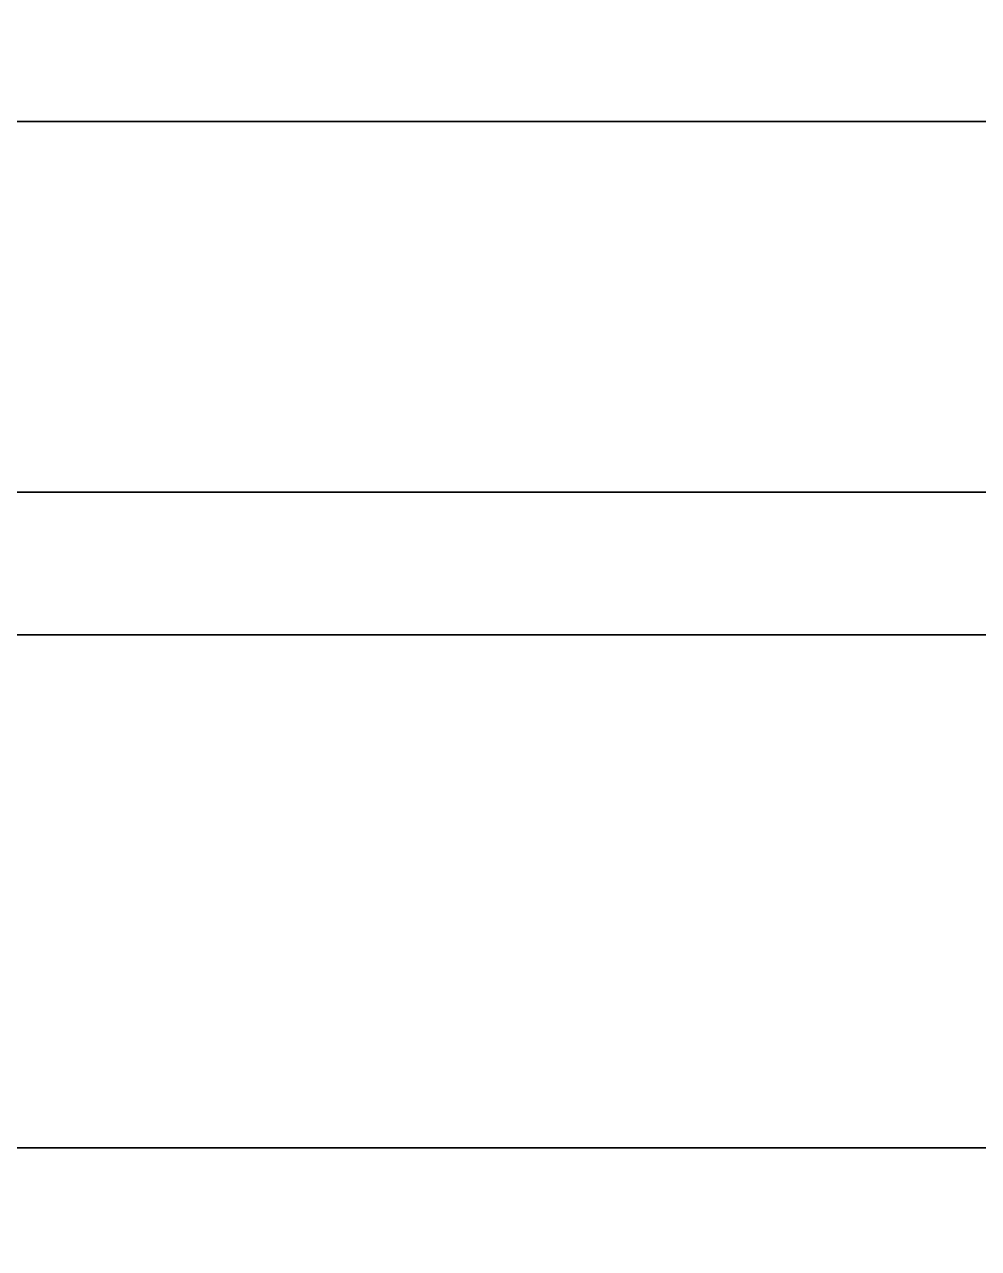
# Model space of a CAD drawing. Extents: x -80 to 3098, y -1530 to 80.
# Drawn here: x 1023.31 to 1056.78, y -583.53 to -540.6 of the extents above; entities that cross this region are included whole.
import ezdxf

# ---------------------------------------------------------------- set-up
doc = ezdxf.new("R2010")
doc.units = 0

# ---------------------------------------------------------------- blocks, each defined once
blk = doc.blocks.new('Kogan.bajo 1p gola 72x18.Suelo1', base_point=(0, 18))
at = {"layer": 'Blanco', "color": 0}
for points in [[(0, 18), (0, 575), (300, 575), (300, 18)], [(0, 18, 18), (0, 575, 18), (300, 575, 18), (300, 18, 18)]]:
    blk.add_3dface(points, dxfattribs=at)
at = {"layer": 'f-Grey Extreme Matt', "color": 0}
blk.add_3dface([(300, 18, 18), (0, 18, 18), (0, 18), (300, 18)], dxfattribs=at)
blk = doc.blocks.new('Kogan.bajo 1p gola 72x18.Suelo')
at = {"layer": 'Blanco'}
blk.add_blockref('Kogan.bajo 1p gola 72x18.Suelo1', (0, 18), dxfattribs=at)
blk = doc.blocks.new('Kogan.bajo 1p gola 72x18.gola placa sin fijaciones [1]1', base_point=(0, 36, 780))
at = {"layer": 'no construir', "color": 0}
for points in [[(0, 36, 780), (0, 36, 708), (300, 36, 708), (300, 36, 780)], [(0, 36, 708), (0, 18, 708), (300, 18, 708), (300, 36, 708)], [(300, 36, 780), (300, 18, 780), (0, 18, 780), (0, 36, 780)], [(0, 18, 780), (0, 18, 708), (300, 18, 708), (300, 18, 780)]]:
    blk.add_3dface(points, dxfattribs=at)
blk = doc.blocks.new('Kogan.bajo 1p gola 72x18.gola placa sin fijaciones [1]')
at = {"layer": 'no construir'}
blk.add_blockref('Kogan.bajo 1p gola 72x18.gola placa sin fijaciones [1]1', (0, 36, 780), dxfattribs=at)
blk = doc.blocks.new('Kogan.bajo 1p gola 72x18.cadena horizontal [1]1', base_point=(18, 136, 762))
at = {"layer": 'Blanco', "color": 0}
for points in [[(18, 136, 762), (18, 36, 762), (282, 36, 762), (282, 136, 762)], [(18, 136, 780), (18, 36, 780), (282, 36, 780), (282, 136, 780)], [(18, 36, 762), (18, 36, 780), (282, 36, 780), (282, 36, 762)]]:
    blk.add_3dface(points, dxfattribs=at)
blk = doc.blocks.new('Kogan.bajo 1p gola 72x18.cadena horizontal [1]')
at = {"layer": 'Blanco'}
blk.add_blockref('Kogan.bajo 1p gola 72x18.cadena horizontal [1]1', (18, 136, 762), dxfattribs=at)
blk = doc.blocks.new('Kogan.bajo 1p gola 72x18.puerta gola 40 (unica) [1]1', base_point=(1.5, 0, 740))
at = {"layer": 'f-Grey Extreme Matt', "color": 0}
for points in [[(1.5, 18, 740), (1.5, 18), (298.5, 18), (298.5, 18, 740)], [(1.5, 18), (1.5, 0), (298.5, 0), (298.5, 18)], [(298.5, 18, 740), (298.5, 0, 740), (1.5, 0, 740), (1.5, 18, 740)], [(1.5, 0, 740), (1.5, 0), (298.5, 0), (298.5, 0, 740)]]:
    blk.add_3dface(points, dxfattribs=at)
blk = doc.blocks.new('Kogan.bajo 1p gola 72x18.puerta gola 40 (unica) [1]')
at = {"layer": 'f-Grey Extreme Matt'}
blk.add_blockref('Kogan.bajo 1p gola 72x18.puerta gola 40 (unica) [1]1', (1.5, 0, 740), dxfattribs=at)
blk = doc.blocks.new('Kogan.bajo 1p gola 72x18.Mobile Shelf [1]1', base_point=(18, 559, 354))
at = {"layer": 'Blanco', "color": 0}
for points in [[(18, 559, 354), (18, 23, 354), (282, 23, 354), (282, 559, 354)], [(18, 559, 372), (18, 23, 372), (282, 23, 372), (282, 559, 372)]]:
    blk.add_3dface(points, dxfattribs=at)
at = {"layer": 'f-Grey Extreme Matt', "color": 0}
blk.add_3dface([(18, 23, 354), (18, 23, 372), (282, 23, 372), (282, 23, 354)], dxfattribs=at)
blk = doc.blocks.new('Kogan.bajo 1p gola 72x18.Mobile Shelf [1]')
at = {"layer": 'Blanco'}
blk.add_blockref('Kogan.bajo 1p gola 72x18.Mobile Shelf [1]1', (18, 559, 354), dxfattribs=at)
blk = doc.blocks.new('Kogan.bajo 1p gola 72x18')
at = {"layer": 'Kogan.bajo 1p gola 72x18.cadena horizontal [1]'}
blk.add_blockref('Kogan.bajo 1p gola 72x18.cadena horizontal [1]', (0, 0), dxfattribs=at)
at = {"layer": 'Kogan.bajo 1p gola 72x18.gola placa sin fijaciones [1]'}
blk.add_blockref('Kogan.bajo 1p gola 72x18.gola placa sin fijaciones [1]', (0, 0), dxfattribs=at)
at = {"layer": 'Kogan.bajo 1p gola 72x18.Mobile Shelf [1]'}
blk.add_blockref('Kogan.bajo 1p gola 72x18.Mobile Shelf [1]', (0, 0), dxfattribs=at)
at = {"layer": 'Kogan.bajo 1p gola 72x18.puerta gola 40 (unica) [1]'}
blk.add_blockref('Kogan.bajo 1p gola 72x18.puerta gola 40 (unica) [1]', (0, 0), dxfattribs=at)
at = {"layer": 'Kogan.bajo 1p gola 72x18.Suelo'}
blk.add_blockref('Kogan.bajo 1p gola 72x18.Suelo', (0, 0), dxfattribs=at)
blk = doc.blocks.new('Kogan.Sobre[1].Sobre[1]1', base_point=(2361, -1418, 880))
at = {"layer": 'zz-Cooker-top', "color": 0}
for points, invisible_edges in [([(800, -600, 880), (3018, 0, 880), (2361, -600, 880), (800, -600, 880)], 11), ([(800, 0, 880), (3018, 0, 880), (800, -600, 880), (800, 0, 880)], 10), ([(2361, -600, 890), (800, 0, 890), (800, -600, 890), (2361, -600, 890)], 9), ([(3018, 0, 890), (800, 0, 890), (2361, -600, 890), (3018, 0, 890)], 14)]:
    blk.add_3dface(points, dxfattribs=dict(at, invisible_edges=invisible_edges))
blk = doc.blocks.new('Kogan.Sobre[1].Sobre[1]')
at = {"layer": 'zz-Cooker-top'}
blk.add_blockref('Kogan.Sobre[1].Sobre[1]1', (2361, -1418, 880), dxfattribs=at)
blk = doc.blocks.new('Kogan.Sobre[1]')
at = {"layer": 'Kogan.Sobre[1].Sobre[1]'}
blk.add_blockref('Kogan.Sobre[1].Sobre[1]', (0, 0), dxfattribs=at)

msp = doc.modelspace()

# ---------------------------------------------------------------- block references
for name, p in [('Kogan.bajo 1p gola 72x18', (800, -580, 100)), ('Kogan.Sobre[1]', (0, 0))]:
    msp.add_blockref(name, p)

doc.saveas('drawing.dxf')
